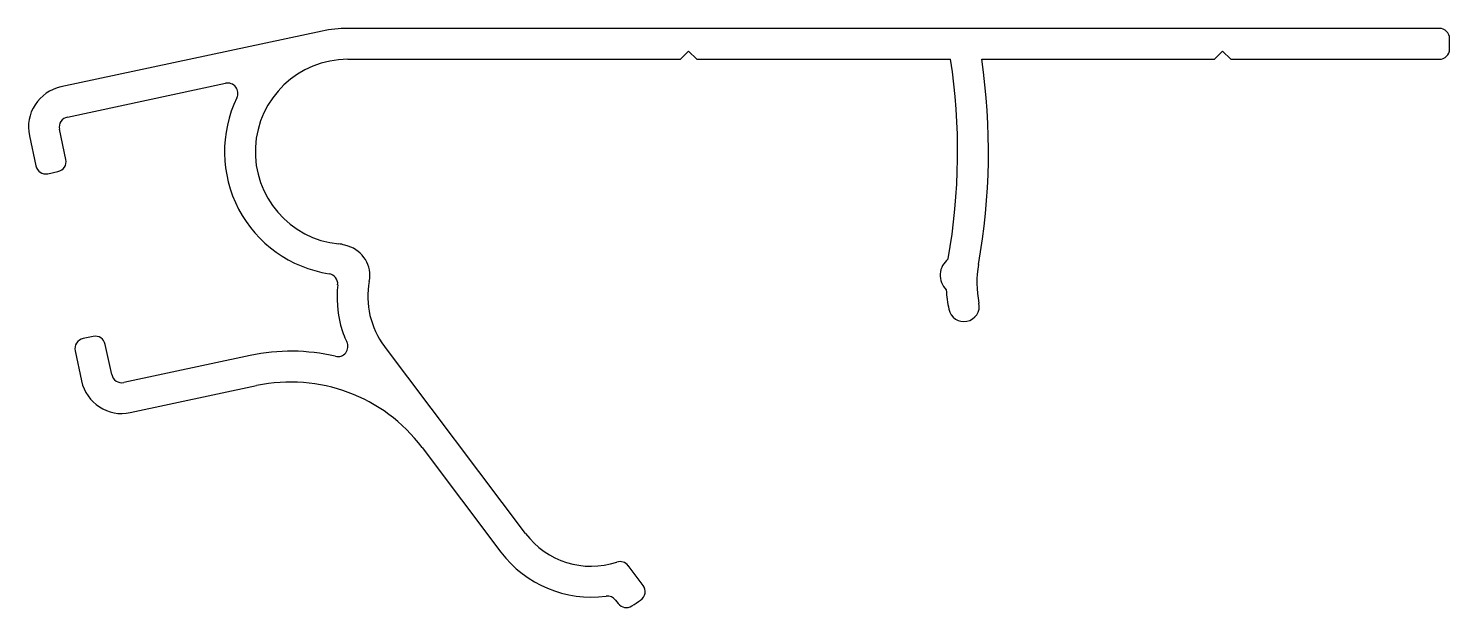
# Model space of a CAD drawing. Extents: x 1639 to 1708.3, y 1105 to 1133.1.
import ezdxf

# ---------------------------------------------------------------- set-up
doc = ezdxf.new("R2010")
doc.units = 0
doc.layers.get('0').update_dxf_attribs({"linetype": 'CONTINUOUS'})

msp = doc.modelspace()

# ---------------------------------------------------------------- linework, layer by layer
for p, q in [((1653.347, 1132.99), (1640.632, 1130.279)), ((1707.753, 1133.122), (1654.598, 1133.122)), ((1708.253, 1132.122), (1708.253, 1132.622)), ((1654.598, 1131.622), (1670.798, 1131.622)), ((1670.798, 1131.622), (1671.198, 1132.022)), ((1671.198, 1132.022), (1671.598, 1131.622)), ((1671.598, 1131.622), (1683.955, 1131.622)), ((1685.472, 1131.622), (1696.798, 1131.622)), ((1696.798, 1131.622), (1697.198, 1132.022)), ((1697.198, 1132.022), (1697.598, 1131.622)), ((1697.598, 1131.622), (1707.753, 1131.622)), ((1640.945, 1128.812), (1648.649, 1130.454)), ((1640.874, 1126.751), (1640.561, 1128.218)), ((1639.094, 1127.905), (1639.407, 1126.438)), ((1640, 1126.054), (1640.489, 1126.158)), ((1654.616, 1122.535), (1654.457, 1122.584)), ((1642.199, 1118.138), (1641.71, 1118.034)), ((1643.105, 1116.287), (1642.792, 1117.754)), ((1663.257, 1108.552), (1656.385, 1117.659)), ((1641.325, 1117.441), (1641.638, 1115.974)), ((1649.849, 1117.214), (1643.699, 1115.902)), ((1644.012, 1114.435), (1650.162, 1115.747)), ((1658.216, 1112.741), (1662.06, 1107.648)), ((1668.982, 1106.029), (1668.258, 1106.989)), ((1667.642, 1105.315), (1667.766, 1105.15))]:
    msp.add_line(p, q)
for centre, radius, start, end in [((1654.598, 1127.122), 6, 90, 102.03922), ((1707.753, 1132.622), 0.5, 0, 90), ((1654.598, 1127.122), 4.5, 90, 264.43558), ((1654.598, 1127.122), 29.7, 349.88768, 8.71474), ((1654.598, 1127.122), 31.2, 349.88768, 8.29274), ((1707.753, 1132.122), 0.5, 270, 0), ((1641.05, 1128.323), 2, 102.03922, 192.03922), ((1648.753, 1129.965), 0.5, 334.05935, 102.03922), ((1654.598, 1127.122), 6, 154.05935, 261.265), ((1641.05, 1128.323), 0.5, 102.03922, 192.03922), ((1640.385, 1126.647), 0.5, 282.03922, 12.03922), ((1639.896, 1126.543), 0.5, 192.03922, 282.03922), ((1654.016, 1121.15), 1.5, 72.91999, 84.43558), ((1654.176, 1121.101), 1.5, 349.16984, 72.91999), ((1684.45, 1121.118), 1, 127.84402, 225.201), ((1653.611, 1120.698), 0.5, 353.97696, 81.265), ((1690.236, 1120.766), 5, 169.88768, 191.5839), ((1659.578, 1120.068), 5.5, 173.97696, 194.54473), ((1659.578, 1120.068), 4, 169.16984, 217.03922), ((1690.236, 1120.766), 6.5, 183.15734, 191.5839), ((1684.603, 1119.612), 0.75, 191.5839, 11.5839), ((1658.185, 1119.707), 4.062, 194.54473, 206.66635), ((1641.814, 1117.545), 0.5, 102.03922, 192.03922), ((1642.303, 1117.649), 0.5, 12.03922, 102.03922), ((1654.109, 1117.66), 0.5, 256.82884, 26.66635), ((1651.83, 1107.923), 9.5, 76.82884, 102.03922), ((1643.594, 1116.391), 0.5, 192.03922, 282.03922), ((1643.594, 1116.391), 2, 192.03922, 282.03922), ((1651.83, 1107.923), 8, 37.03922, 102.03922), ((1666.45, 1110.961), 4, 217.03922, 288.24185), ((1666.45, 1110.961), 5.5, 217.03922, 277.58903), ((1667.859, 1106.687), 0.5, 37.03922, 108.24185), ((1668.583, 1105.728), 0.5, 304.01677, 37.03922), ((1667.242, 1105.014), 0.5, 37.03922, 97.58903), ((1653.198, 1128.522), 28, 302.97301, 304.01677), ((1668.165, 1105.452), 0.5, 217.03922, 302.97301)]:
    msp.add_arc(centre, radius, start, end)

doc.saveas('drawing.dxf')
